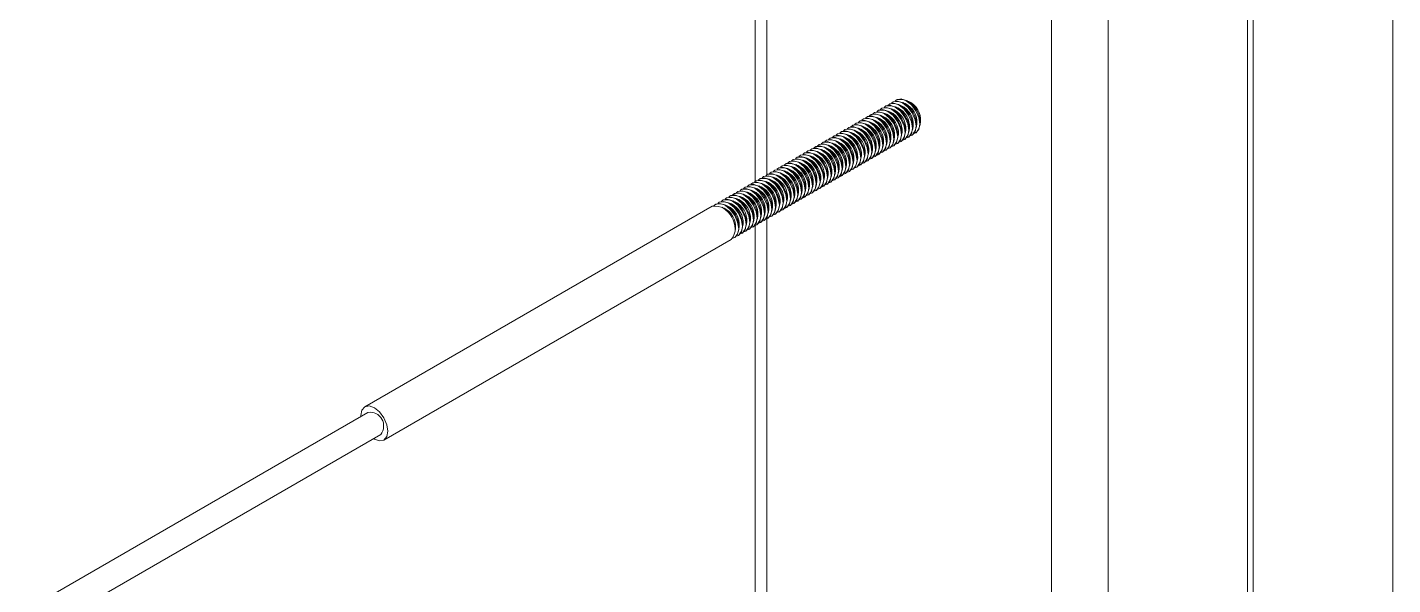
# Model space of a CAD drawing. Header units: inches. Extents: x 0.03 to 2.74, y 0.01 to 1.91.
# Drawn here: x 0.40791 to 0.45074, y 1.218 to 1.23548 of the extents above; entities that cross this region are included whole.
import ezdxf

# ---------------------------------------------------------------- set-up
doc = ezdxf.new("R2010")
doc.units = ezdxf.units.IN
doc.header["$MEASUREMENT"] = 0

msp = doc.modelspace()

# ---------------------------------------------------------------- linework, layer by layer
at = {"linetype": 'Continuous', "lineweight": 15}
for p, q in [((0.4307407506767579, 1.253028005466318), (0.4307407506767579, 1.230637272882627)), ((0.4311103413526279, 1.23085535358549), (0.4311103413526278, 1.252512908484803)), ((0.4507402994412913, 1.064080413434245), (0.4507402994412913, 1.252512908484803)), ((0.4461897182480102, 1.061453418828516), (0.4461897182480102, 1.249885913879074)), ((0.4463681724124525, 1.061556438224819), (0.4463681724124525, 1.249988933275377)), ((0.4400330495747475, 1.058929443619091), (0.4400330495747474, 1.247361938669648)), ((0.4418175912191715, 1.058929443619091), (0.4418175912191715, 1.247361938669648)), ((0.4349608132118921, 1.233078940935832), (0.4349518905036699, 1.233073789966017)), ((0.4350768084187797, 1.233145903543429), (0.4350678857105577, 1.233140752573614)), ((0.4351928036256672, 1.233212866151026), (0.4351838809174451, 1.233207715181211)), ((0.435314866175377, 1.233018237782628), (0.4352613386271904, 1.233049148624583)), ((0.4354308613822645, 1.233085200390225), (0.4353773338340779, 1.23311611123218)), ((0.4355468565891522, 1.233152162997821), (0.4354933290409654, 1.233183073839777)), ((0.4341488467636793, 1.232610202682654), (0.4341399240554571, 1.232605051712838)), ((0.4342648419705668, 1.23267716529025), (0.4342559192623447, 1.232672014320435)), ((0.4343808371774543, 1.232744127897847), (0.4343719144692322, 1.232738976928032)), ((0.4344968323843419, 1.232811090505445), (0.4344879096761198, 1.232805939535629)), ((0.4346188949340517, 1.232616462137045), (0.434565367385865, 1.232647372979001)), ((0.4346128275912294, 1.232878053113041), (0.4346039048830073, 1.232872902143226)), ((0.4347348901409392, 1.232683424744643), (0.4346813625927526, 1.232714335586598)), ((0.434728822798117, 1.232945015720638), (0.4347199000898949, 1.232939864750823)), ((0.4348508853478268, 1.23275038735224), (0.4347973577996401, 1.232781298194195)), ((0.4348448180050045, 1.233011978328235), (0.4348358952967825, 1.23300682735842)), ((0.4349668805547143, 1.232817349959836), (0.4349133530065276, 1.232848260801792)), ((0.4350828757616019, 1.232884312567434), (0.4350293482134153, 1.232915223409389)), ((0.4351988709684894, 1.23295127517503), (0.4351453434203028, 1.232982186016986)), ((0.4334528755223539, 1.232208427037071), (0.4334439528141317, 1.232203276067256)), ((0.4335688707292414, 1.232275389644668), (0.4335599480210193, 1.232270238674853)), ((0.433684865936129, 1.232342352252265), (0.4336759432279069, 1.23233720128245)), ((0.4338069284858386, 1.232147723883866), (0.4337534009376521, 1.232178634725822)), ((0.4338008611430165, 1.232409314859862), (0.4337919384347945, 1.232404163890047)), ((0.4339229236927262, 1.232214686491463), (0.4338693961445396, 1.232245597333419)), ((0.4339168563499041, 1.232476277467459), (0.433907933641682, 1.232471126497644)), ((0.4340389188996138, 1.23228164909906), (0.4339853913514272, 1.232312559941016)), ((0.4340328515567917, 1.232543240075056), (0.4340239288485696, 1.232538089105241)), ((0.4341549141065014, 1.232348611706657), (0.4341013865583148, 1.232379522548613)), ((0.4342709093133889, 1.232415574314254), (0.4342173817652024, 1.23244648515621)), ((0.4343869045202765, 1.232482536921852), (0.43433337697209, 1.232513447763807)), ((0.434502899727164, 1.232549499529448), (0.4344493721789776, 1.232580410371404)), ((0.4353382279202587, 1.232112276118875), (0.4353382279202587, 1.232174087756657)), ((0.4354542231271463, 1.232179238726472), (0.4354542231271463, 1.232241050364254)), ((0.4355702183340338, 1.232246201334069), (0.4355702183340338, 1.232308012971851)), ((0.4356862135409214, 1.232313163941666), (0.4356862135409214, 1.232374975579448)), ((0.4357847936173466, 1.232166791067773), (0.4357937163255686, 1.232171942037588)), ((0.4358022087478089, 1.232380126549263), (0.4358022087478089, 1.232441938187045)), ((0.4359182039546964, 1.23244708915686), (0.4359182039546964, 1.232508900794642)), ((0.4326409090741409, 1.231739688783892), (0.4326319863659188, 1.231734537814077)), ((0.4327569042810285, 1.231806651391489), (0.4327479815728065, 1.231801500421674)), ((0.4328728994879161, 1.231873613999086), (0.432863976779694, 1.231868463029271)), ((0.4329888946948037, 1.231940576606683), (0.4329799719865816, 1.231935425636868)), ((0.4331109572445134, 1.231745948238284), (0.4330574296963268, 1.23177685908024)), ((0.4331048899016913, 1.23200753921428), (0.4330959671934691, 1.232002388244465)), ((0.4332269524514009, 1.231812910845881), (0.4331734249032143, 1.231843821687837)), ((0.4332208851085788, 1.232074501821877), (0.4332119624003566, 1.232069350852062)), ((0.4333429476582885, 1.231879873453478), (0.4332894201101019, 1.231910784295434)), ((0.4333368803154664, 1.232141464429474), (0.4333279576072442, 1.232136313459659)), ((0.433458942865176, 1.231946836061075), (0.4334054153169894, 1.231977746903031)), ((0.4335749380720636, 1.232013798668673), (0.433521410523877, 1.232044709510628)), ((0.4336909332789511, 1.232080761276269), (0.4336374057307645, 1.232111672118225)), ((0.4346422566789332, 1.231710500473294), (0.4346422566789332, 1.231772312111075)), ((0.4347582518858208, 1.231777463080891), (0.4347582518858208, 1.231839274718672)), ((0.4348742470927084, 1.231844425688488), (0.4348742470927084, 1.231906237326269)), ((0.434990242299596, 1.231911388296085), (0.434990242299596, 1.231973199933866)), ((0.4350888223760213, 1.231765015422191), (0.4350977450842434, 1.231770166392006)), ((0.4351062375064835, 1.231978350903681), (0.4351062375064836, 1.232040162541463)), ((0.4352048175829087, 1.231831978029788), (0.4352137402911308, 1.231837128999603)), ((0.4352222327133711, 1.232045313511279), (0.4352222327133711, 1.232107125149061)), ((0.4353208127897964, 1.231898940637385), (0.4353297354980185, 1.2319040916072)), ((0.4354368079966839, 1.231965903244982), (0.435445730704906, 1.231971054214797)), ((0.4355528032035715, 1.232032865852579), (0.4355617259117935, 1.232038016822394)), ((0.4356687984104591, 1.232099828460176), (0.4356777211186812, 1.232104979429991)), ((0.4319449378328156, 1.23133791313831), (0.4319360151245935, 1.231332762168495)), ((0.4320609330397032, 1.231404875745907), (0.4320520103314811, 1.231399724776092)), ((0.4321769282465907, 1.231471838353504), (0.4321680055383686, 1.231466687383689)), ((0.4322989907963004, 1.231277209985105), (0.4322454632481138, 1.231308120827061)), ((0.4322929234534783, 1.231538800961101), (0.4322840007452561, 1.231533649991286)), ((0.432414986003188, 1.231344172592702), (0.4323614584550015, 1.231375083434658)), ((0.4324089186603658, 1.231605763568698), (0.4323999959521437, 1.231600612598883)), ((0.4325309812100755, 1.231411135200299), (0.4324774536618889, 1.231442046042255)), ((0.4325249138672534, 1.231672726176295), (0.4325159911590313, 1.23166757520648)), ((0.432646976416963, 1.231478097807896), (0.4325934488687765, 1.231509008649852)), ((0.4327629716238507, 1.231545060415493), (0.4327094440756641, 1.231575971257449)), ((0.4328789668307382, 1.23161202302309), (0.4328254392825516, 1.231642933865046)), ((0.4329949620376258, 1.231678985630687), (0.4329414344894392, 1.231709896472643)), ((0.4339462854376079, 1.231308724827711), (0.4339462854376079, 1.231370536465493)), ((0.4340622806444955, 1.231375687435308), (0.4340622806444955, 1.23143749907309)), ((0.434178275851383, 1.231442650042905), (0.434178275851383, 1.231504461680687)), ((0.4342942710582706, 1.231509612650503), (0.4342942710582706, 1.231571424288284)), ((0.4343928511346959, 1.231363239776609), (0.4344017738429179, 1.231368390746424)), ((0.4344102662651582, 1.2315765752581), (0.4344102662651582, 1.231638386895881)), ((0.4345088463415835, 1.231430202384206), (0.4345177690498055, 1.231435353354021)), ((0.4345262614720458, 1.231643537865696), (0.4345262614720458, 1.231705349503478)), ((0.434624841548471, 1.231497164991803), (0.4346337642566932, 1.231502315961618)), ((0.4347408367553586, 1.2315641275994), (0.4347497594635807, 1.231569278569215)), ((0.4348568319622462, 1.231631090206997), (0.4348657546704683, 1.231636241176812)), ((0.4349728271691337, 1.231698052814594), (0.4349817498773557, 1.231703203784409)), ((0.4312489665914903, 1.230936137492728), (0.4312400438832682, 1.230930986522913)), ((0.4313649617983779, 1.231003100100325), (0.4313560390901557, 1.23099794913051)), ((0.4314809570052655, 1.231070062707922), (0.4314720342970434, 1.231064911738107)), ((0.4316030195549751, 1.230875434339523), (0.4315494920067885, 1.230906345181479)), ((0.4315969522121529, 1.231137025315519), (0.4315880295039308, 1.231131874345704)), ((0.4317190147618626, 1.23094239694712), (0.4316654872136762, 1.230973307789076)), ((0.4317129474190405, 1.231203987923116), (0.4317040247108184, 1.231198836953301)), ((0.4318350099687502, 1.231009359554717), (0.4317814824205637, 1.231040270396673)), ((0.4318289426259281, 1.231270950530713), (0.4318200199177059, 1.231265799560898)), ((0.4319510051756378, 1.231076322162314), (0.4318974776274513, 1.23110723300427)), ((0.4320670003825253, 1.231143284769911), (0.4320134728343387, 1.231174195611867)), ((0.4321829955894129, 1.231210247377508), (0.4321294680412264, 1.231241158219464)), ((0.4331343189893951, 1.230839986574532), (0.4331343189893951, 1.230901798212314)), ((0.4332503141962826, 1.230906949182129), (0.4332503141962826, 1.230968760819911)), ((0.4333663094031703, 1.230973911789726), (0.4333663094031702, 1.231035723427508)), ((0.4334823046100577, 1.231040874397323), (0.4334823046100578, 1.231102686035105)), ((0.433580884686483, 1.23089450152343), (0.4335898073947052, 1.230899652493245)), ((0.4335982998169453, 1.23110783700492), (0.4335982998169453, 1.231169648642702)), ((0.4336968798933706, 1.230961464131027), (0.4337058026015927, 1.230966615100842)), ((0.4337142950238329, 1.231174799612517), (0.4337142950238329, 1.231236611250299)), ((0.4338128751002582, 1.231028426738624), (0.4338217978084803, 1.231033577708439)), ((0.4338302902307204, 1.231241762220115), (0.4338302902307204, 1.231303573857896)), ((0.4339288703071457, 1.231095389346221), (0.4339377930153678, 1.231100540316036)), ((0.4340448655140333, 1.231162351953818), (0.4340537882222554, 1.231167502923633)), ((0.4341608607209208, 1.231229314561415), (0.4341697834291429, 1.23123446553123)), ((0.4342768559278084, 1.231296277169012), (0.4342857786360305, 1.231301428138827)), ((0.4304370001432773, 1.230467399239549), (0.4304280774350553, 1.230462248269734)), ((0.4305529953501648, 1.230534361847146), (0.4305440726419428, 1.230529210877331)), ((0.4306689905570525, 1.230601324454743), (0.4306600678488303, 1.230596173484928)), ((0.43078498576394, 1.23066828706234), (0.430776063055718, 1.230663136092525)), ((0.4309070483136498, 1.230473658693941), (0.4308535207654631, 1.230504569535897)), ((0.4309009809708277, 1.230735249669937), (0.4308920582626055, 1.230730098700122)), ((0.4310230435205373, 1.230540621301538), (0.4309695159723507, 1.230571532143494)), ((0.4310169761777152, 1.230802212277534), (0.4310080534694931, 1.230797061307719)), ((0.4311390387274249, 1.230607583909135), (0.4310855111792383, 1.230638494751091)), ((0.4311329713846027, 1.230869174885131), (0.4311240486763807, 1.230864023915316)), ((0.4312550339343125, 1.230674546516732), (0.4312015063861259, 1.230705457358688)), ((0.4313710291412, 1.230741509124329), (0.4313175015930135, 1.230772419966285)), ((0.4314870243480877, 1.230808471731926), (0.4314334967999009, 1.230839382573882)), ((0.4324383477480697, 1.23043821092895), (0.4324383477480697, 1.230500022566732)), ((0.4325543429549573, 1.230505173536547), (0.4325543429549573, 1.230566985174329)), ((0.4326703381618447, 1.230572136144144), (0.4326703381618447, 1.230633947781926)), ((0.4327863333687324, 1.230639098751741), (0.4327863333687324, 1.230700910389523)), ((0.4328849134451576, 1.230492725877848), (0.4328938361533798, 1.230497876847663)), ((0.4329023285756199, 1.230706061359338), (0.4329023285756199, 1.23076787299712)), ((0.4330009086520453, 1.230559688485445), (0.4330098313602673, 1.23056483945526)), ((0.4330183237825075, 1.230773023966935), (0.4330183237825074, 1.230834835604717)), ((0.4331169038589328, 1.230626651093042), (0.4331258265671549, 1.230631802062857)), ((0.4332328990658204, 1.230693613700639), (0.4332418217740424, 1.230698764670454)), ((0.4333488942727079, 1.230760576308236), (0.4333578169809301, 1.230765727278051)), ((0.4334648894795954, 1.230827538915833), (0.4334738121878176, 1.230832689885648)), ((0.429741028901952, 1.230065623593967), (0.4297321061937299, 1.230060472624152)), ((0.4298570241088396, 1.230132586201564), (0.4298481014006174, 1.230127435231749)), ((0.4299730193157271, 1.230199548809161), (0.4299640966075051, 1.230194397839346)), ((0.4300950818654369, 1.230004920440762), (0.4300415543172502, 1.230035831282718)), ((0.4300890145226147, 1.230266511416758), (0.4300800918143926, 1.230261360446943)), ((0.4302110770723244, 1.230071883048359), (0.4301575495241379, 1.230102793890315)), ((0.4302050097295022, 1.230333474024355), (0.4301960870212801, 1.23032832305454)), ((0.430327072279212, 1.230138845655956), (0.4302735447310254, 1.230169756497912)), ((0.4303210049363898, 1.230400436631952), (0.4303120822281678, 1.230395285662137)), ((0.4304430674860995, 1.230205808263553), (0.4303895399379128, 1.230236719105509)), ((0.430559062692987, 1.23027277087115), (0.4305055351448005, 1.230303681713106)), ((0.4306750578998746, 1.230339733478747), (0.430621530351688, 1.230370644320703)), ((0.4307910531067622, 1.230406696086344), (0.4307375255585756, 1.2304376069283)), ((0.4316263812998568, 1.229969472675771), (0.4316263812998568, 1.230031284313553)), ((0.4317423765067444, 1.230036435283368), (0.4317423765067444, 1.23009824692115)), ((0.4318583717136319, 1.230103397890965), (0.4318583717136319, 1.230165209528747)), ((0.4319743669205195, 1.230170360498562), (0.4319743669205195, 1.230232172136344)), ((0.4320729469969448, 1.230023987624669), (0.4320818697051669, 1.230029138594484)), ((0.432090362127407, 1.230237323106159), (0.432090362127407, 1.230299134743941)), ((0.4321889422038323, 1.230090950232266), (0.4321978649120544, 1.230096101202081)), ((0.4322063573342946, 1.230304285713756), (0.4322063573342946, 1.230366097351538)), ((0.4323049374107198, 1.230157912839863), (0.432313860118942, 1.230163063809678)), ((0.4323223525411821, 1.230371248321353), (0.4323223525411821, 1.230433059959135)), ((0.4324209326176074, 1.23022487544746), (0.4324298553258296, 1.230230026417275)), ((0.432536927824495, 1.230291838055057), (0.432545850532717, 1.230296989024872)), ((0.4326529230313825, 1.230358800662654), (0.4326618457396047, 1.230363951632469)), ((0.4327689182382701, 1.230425763270251), (0.4327778409464921, 1.230430914240066)), ((0.4293930432812894, 1.229864735771176), (0.4184984165420811, 1.223575401626873)), ((0.4295090384881769, 1.229931698378773), (0.4295001157799548, 1.229926547408958)), ((0.4296250336950644, 1.22999866098637), (0.4296161109868423, 1.229993510016555)), ((0.4297470962447741, 1.229804032617971), (0.4296935686965876, 1.229834943459927)), ((0.4298630914516617, 1.229870995225568), (0.4298095639034751, 1.229901906067524)), ((0.4299790866585492, 1.229937957833165), (0.4299255591103627, 1.229968868675121)), ((0.4309304100585314, 1.229567697030189), (0.4309304100585314, 1.229629508667971)), ((0.431046405265419, 1.229634659637786), (0.431046405265419, 1.229696471275568)), ((0.4311624004723065, 1.229701622245383), (0.4311624004723066, 1.229763433883165)), ((0.4312783956791942, 1.22976858485298), (0.4312783956791942, 1.229830396490762)), ((0.4313769757556194, 1.229622211979087), (0.4313858984638416, 1.229627362948902)), ((0.4313943908860817, 1.229835547460577), (0.4313943908860817, 1.229897359098359)), ((0.431492970962507, 1.229689174586684), (0.4315018936707291, 1.229694325556499)), ((0.4315103860929693, 1.229902510068174), (0.4315103860929693, 1.229964321705956)), ((0.4316089661693945, 1.229756137194281), (0.4316178888776167, 1.229761288164096)), ((0.4317249613762821, 1.229823099801878), (0.4317338840845042, 1.229828250771693)), ((0.4318409565831696, 1.229890062409475), (0.4318498792913918, 1.22989521337929)), ((0.4319569517900572, 1.229957025017072), (0.4319658744982793, 1.229962175986887)), ((0.4302344388172061, 1.229165921384607), (0.4302344388172061, 1.229227733022389)), ((0.4303504340240936, 1.229232883992204), (0.4303504340240936, 1.229294695629986)), ((0.4304664292309813, 1.229299846599801), (0.4304664292309812, 1.229361658237583)), ((0.4305824244378688, 1.229366809207398), (0.4305824244378688, 1.22942862084518)), ((0.4306810045142941, 1.229220436333505), (0.4306899272225162, 1.22922558730332)), ((0.4306984196447564, 1.229433771814995), (0.4306984196447564, 1.229495583452777)), ((0.4307407506767579, 1.229265297462875), (0.4307407506767579, 1.214934564961747)), ((0.4307969997211816, 1.229287398941102), (0.4308059224294037, 1.229292549910917)), ((0.4308144148516439, 1.229500734422592), (0.4308144148516439, 1.229562546060374)), ((0.4309129949280692, 1.229354361548699), (0.4309219176362913, 1.229359512518514)), ((0.4310289901349568, 1.229421324156296), (0.4310379128431788, 1.229426475126111)), ((0.4311103413526279, 1.21515264566461), (0.4311103413526279, 1.229472444271847)), ((0.4311449853418443, 1.229488286763893), (0.4311539080500664, 1.229493437733708)), ((0.4312609805487319, 1.22955524937149), (0.431269903256954, 1.229560400341305)), ((0.4190993292419825, 1.222534477513434), (0.4299939559811908, 1.228823811657738)), ((0.4301010284798563, 1.22888562329552), (0.4301099511880784, 1.228890774265335)), ((0.4301184436103185, 1.22909895877701), (0.4301184436103185, 1.229160770414792)), ((0.4302170236867439, 1.228952585903117), (0.4302259463949659, 1.228957736872932)), ((0.4303330188936314, 1.229019548510714), (0.4303419416018535, 1.229024699480529)), ((0.4304490141005189, 1.229086511118311), (0.4304579368087411, 1.229091662088126)), ((0.4305650093074065, 1.229153473725908), (0.4305739320156287, 1.229158624695723)), ((0.4185985686587316, 1.223401914274633), (0.1554349125331757, 1.071480769325846)), ((0.1558355209997768, 1.070786819916887), (0.4189991771253326, 1.222707964865674))]:
    msp.add_line(p, q, dxfattribs=at)
at = {"linetype": 'Continuous', "lineweight": 15, "flags": 128}
for points in [[(0.4353776278750201, 1.231943138209432), (0.435436832415964, 1.231965917344224), (0.4355289486914677, 1.232071937409331), (0.4355612956258116, 1.232241050364254), (0.4355289486914677, 1.232447510294618), (0.435436832415964, 1.232659885547589), (0.4352989706672098, 1.232845843916088), (0.4351363516467332, 1.232977074924229), (0.4349737326262566, 1.233033599840633), (0.4348358708775024, 1.233006813259179), (0.4347844579604593, 1.232964595534336)], [(0.4354936230819076, 1.232010100817029), (0.4355528276228515, 1.232032879951821), (0.4356449438983552, 1.232138900016928), (0.4356772908326992, 1.232308012971851), (0.4356449438983552, 1.232514472902215), (0.4355528276228515, 1.232726848155186), (0.4354149658740973, 1.232912806523685), (0.4352523468536207, 1.233044037531826), (0.4350897278331441, 1.23310056244823), (0.4349518660843899, 1.233073775866776), (0.4349004531673468, 1.233031558141933)], [(0.4356096182887952, 1.232077063424626), (0.4356688228297391, 1.232099842559418), (0.4357609391052429, 1.232205862624525), (0.4357932860395868, 1.232374975579448), (0.4357609391052429, 1.232581435509812), (0.4356688228297391, 1.232793810762783), (0.435530961080985, 1.232979769131282), (0.4353683420605084, 1.233111000139423), (0.4352057230400317, 1.233167525055827), (0.4350678612912777, 1.233140738474373), (0.4350164483742344, 1.23309852074953)], [(0.4357264508440428, 1.232144211294311), (0.4357848180366266, 1.232166805167015), (0.4358769343121303, 1.232272825232122), (0.4359092812464743, 1.232441938187045), (0.4358769343121303, 1.232648398117409), (0.4357848180366266, 1.23286077337038), (0.4356469562878724, 1.233046731738879), (0.4354843372673958, 1.23317796274702), (0.4353217182469192, 1.233234487663424), (0.4351838564981651, 1.23320770108197), (0.4351351511917007, 1.23316848331667)], [(0.4346816566336947, 1.23154136256385), (0.4347408611746385, 1.231564141698641), (0.4348329774501423, 1.231670161763749), (0.4348653243844862, 1.231839274718672), (0.4348329774501423, 1.232045734649036), (0.4347408611746385, 1.232258109902007), (0.4346029994258844, 1.232444068270506), (0.4344403804054078, 1.232575299278647), (0.4342777613849312, 1.232631824195051), (0.4341398996361769, 1.232605037613597), (0.4340884867191339, 1.232562819888754)], [(0.4347985146061764, 1.231608516110656), (0.4348568563815263, 1.231631104306238), (0.4349489726570299, 1.231737124371346), (0.4349813195913738, 1.231906237326269), (0.4349489726570299, 1.232112697256633), (0.4348568563815262, 1.232325072509604), (0.434718994632772, 1.232511030878103), (0.4345563756122954, 1.232642261886244), (0.4343937565918188, 1.232698786802648), (0.4342558948430646, 1.232672000221194), (0.4342072073049944, 1.232632801781474)], [(0.4349144843953433, 1.231675473041023), (0.4349728515884137, 1.231698066913836), (0.4350649678639175, 1.231804086978944), (0.4350973147982614, 1.231973199933866), (0.4350649678639175, 1.23217965986423), (0.4349728515884137, 1.232392035117201), (0.4348349898396596, 1.2325779934857), (0.434672370819183, 1.23270922449384), (0.4345097517987063, 1.232765749410245), (0.4343718900499522, 1.232738962828791), (0.4343231847431474, 1.232699745063121)], [(0.4350296422543575, 1.231742250386641), (0.4350888467953012, 1.231765029521433), (0.435180963070805, 1.23187104958654), (0.435213310005149, 1.232040162541463), (0.435180963070805, 1.232246622471827), (0.4350888467953012, 1.232458997724798), (0.4349509850465471, 1.232644956093297), (0.4347883660260705, 1.232776187101438), (0.4346257470055939, 1.232832712017842), (0.4344878852568397, 1.232805925436388), (0.4344364723397964, 1.232763707711545)], [(0.4351464748095134, 1.231809398256305), (0.4352048420021888, 1.231831992129029), (0.4352969582776925, 1.231938012194137), (0.4353293052120366, 1.232107125149061), (0.4352969582776925, 1.232313585079424), (0.4352048420021888, 1.232525960332395), (0.4350669802534347, 1.232711918700894), (0.4349043612329581, 1.232843149709034), (0.4347417422124815, 1.232899674625439), (0.4346038804637273, 1.232872888043985), (0.4345551751571989, 1.232833670278615)], [(0.4352616326681324, 1.231876175601835), (0.4353208372090763, 1.231898954736627), (0.4354129534845801, 1.232004974801734), (0.435445300418924, 1.232174087756657), (0.4354129534845801, 1.232380547687021), (0.4353208372090763, 1.232592922939992), (0.4351829754603222, 1.232778881308491), (0.4350203564398456, 1.232910112316632), (0.434857737419369, 1.232966637233036), (0.4347198756706148, 1.232939850651582), (0.4346684627535716, 1.232897632926739)], [(0.4338705528445781, 1.231072815226087), (0.4339288947264258, 1.231095403445462), (0.4340210110019295, 1.23120142351057), (0.4340533579362735, 1.231370536465493), (0.4340210110019295, 1.231576996395857), (0.4339288947264258, 1.231789371648828), (0.4337910329776717, 1.231975330017327), (0.4336284139571951, 1.232106561025468), (0.4334657949367185, 1.232163085941872), (0.4333279331879643, 1.232136299360418), (0.4332792455757357, 1.23209710084005)], [(0.4339864974150501, 1.23113976652683), (0.4340448899333134, 1.23116236605306), (0.434137006208817, 1.231268386118167), (0.434169353143161, 1.23143749907309), (0.434137006208817, 1.231643959003454), (0.4340448899333134, 1.231856334256425), (0.4339070281845591, 1.232042292624924), (0.4337444091640825, 1.232173523633064), (0.4335817901436059, 1.232230048549469), (0.4334439283948518, 1.232203261968015), (0.4333952053864995, 1.23216402494486)], [(0.4341025179478589, 1.231206734788007), (0.4341608851402008, 1.231229328660656), (0.4342530014157046, 1.231335348725764), (0.4342853483500485, 1.231504461680687), (0.4342530014157046, 1.231710921611051), (0.4341608851402008, 1.231923296864022), (0.4340230233914467, 1.232109255232521), (0.4338604043709701, 1.232240486240662), (0.4336977853504934, 1.232297011157066), (0.4335599236017393, 1.232270224575612), (0.4335112182954435, 1.232231006810495)], [(0.4342184878025701, 1.231273691736165), (0.4342768803470884, 1.231296291268253), (0.4343689966225922, 1.231402311333361), (0.4344013435569361, 1.231571424288284), (0.4343689966225922, 1.231777884218648), (0.4342768803470884, 1.231990259471619), (0.4341390185983343, 1.232176217840118), (0.4339763995778577, 1.232307448848259), (0.433813780557381, 1.232363973764663), (0.4336759188086269, 1.232337187183209), (0.4336271957819988, 1.232297950140169)], [(0.4343336710130321, 1.231340474741059), (0.4343928755539759, 1.23136325387585), (0.4344849918294796, 1.231469273940958), (0.4345173387638236, 1.231638386895881), (0.4344849918294796, 1.231844846826245), (0.4343928755539759, 1.232057222079216), (0.4342550138052217, 1.232243180447715), (0.4340923947847452, 1.232374411455855), (0.4339297757642684, 1.23243093637226), (0.4337919140155143, 1.232404149790806), (0.4337405010984712, 1.232361932065963)], [(0.434450503568279, 1.231407622610744), (0.4345088707608635, 1.231430216483447), (0.4346009870363672, 1.231536236548555), (0.4346333339707112, 1.231705349503478), (0.4346009870363672, 1.231911809433842), (0.4345088707608635, 1.232124184686813), (0.4343710090121094, 1.232310143055312), (0.4342083899916328, 1.232441374063453), (0.4340457709711562, 1.232497898979857), (0.433907909222402, 1.232471112398403), (0.4338592039159371, 1.232431894633102)], [(0.4345656614268072, 1.231474399956253), (0.4346248659677511, 1.231497179091045), (0.4347169822432548, 1.231603199156152), (0.4347493291775987, 1.231772312111075), (0.4347169822432548, 1.231978772041439), (0.4346248659677511, 1.23219114729441), (0.4344870042189969, 1.232377105662909), (0.4343243851985203, 1.232508336671049), (0.4341617661780438, 1.232564861587454), (0.4340239044292895, 1.232538075006), (0.4339724915122464, 1.232495857281157)], [(0.4331745815236031, 1.230671039562709), (0.4332329234851003, 1.23069362779988), (0.433325039760604, 1.230799647864988), (0.4333573866949481, 1.230968760819911), (0.433325039760604, 1.231175220750275), (0.4332329234851003, 1.231387596003246), (0.4330950617363462, 1.231573554371745), (0.4329324427158696, 1.231704785379885), (0.432769823695393, 1.23176131029629), (0.4326319619466388, 1.231734523714835), (0.4325832742789459, 1.23169532513415)], [(0.4332905767438984, 1.230738002173302), (0.4333489186919879, 1.230760590407477), (0.4334410349674916, 1.230866610472585), (0.4334733819018356, 1.231035723427508), (0.4334410349674916, 1.231242183357872), (0.4333489186919879, 1.231454558610843), (0.4332110569432338, 1.231640516979342), (0.4330484379227572, 1.231771747987482), (0.4328858189022805, 1.231828272903887), (0.4327479571535264, 1.231801486322432), (0.4326992694951706, 1.231762287751901)], [(0.4334065214473043, 1.230804953503728), (0.4334649138988755, 1.230827553015074), (0.4335570301743792, 1.230933573080182), (0.4335893771087231, 1.231102686035105), (0.4335570301743792, 1.231309145965469), (0.4334649138988755, 1.231521521218439), (0.4333270521501213, 1.231707479586939), (0.4331644331296447, 1.231838710595079), (0.4330018141091681, 1.231895235511484), (0.432863952360414, 1.23186844893003), (0.4328152293984884, 1.231829211957388)], [(0.4335217045648191, 1.23087173648788), (0.433580909105763, 1.230894515622671), (0.4336730253812667, 1.231000535687779), (0.4337053723156107, 1.231169648642702), (0.4336730253812667, 1.231376108573066), (0.433580909105763, 1.231588483826036), (0.4334430473570089, 1.231774442194536), (0.4332804283365322, 1.231905673202676), (0.4331178093160556, 1.231962198119081), (0.4329799475673015, 1.231935411537626), (0.4329285346502584, 1.231893193812784)], [(0.4336385371200767, 1.230938884357567), (0.4336969043126506, 1.230961478230268), (0.4337890205881543, 1.231067498295376), (0.4338213675224982, 1.231236611250299), (0.4337890205881543, 1.231443071180663), (0.4336969043126506, 1.231655446433633), (0.4335590425638964, 1.231841404802133), (0.4333964235434198, 1.231972635810273), (0.4332338045229432, 1.232029160726678), (0.4330959427741891, 1.232002374145223), (0.4330472374677314, 1.231963156379931)], [(0.4337536949785946, 1.231005661703074), (0.4338128995195382, 1.231028440837866), (0.4339050157950419, 1.231134460902973), (0.4339373627293858, 1.231303573857896), (0.4339050157950419, 1.23151003378826), (0.4338128995195382, 1.231722409041231), (0.433675037770784, 1.23190836740973), (0.4335124187503074, 1.232039598417871), (0.4333497997298307, 1.232096123334275), (0.4332119379810766, 1.232069336752821), (0.4331605250640333, 1.232027119027978)], [(0.432478559898052, 1.230269252666575), (0.432536952243775, 1.230291852154298), (0.4326290685192787, 1.230397872219406), (0.4326614154536227, 1.230566985174329), (0.4326290685192787, 1.230773445104693), (0.432536952243775, 1.230985820357664), (0.4323990904950209, 1.231171778726163), (0.4322364714745443, 1.231303009734303), (0.4320738524540676, 1.231359534650708), (0.4319359907053135, 1.231332748069253), (0.4318872678170715, 1.231293511176782)], [(0.4325945550919032, 1.230336215271262), (0.4326529474506626, 1.230358814761895), (0.4327450637261663, 1.230464834827003), (0.4327774106605102, 1.230633947781926), (0.4327450637261663, 1.23084040771229), (0.4326529474506626, 1.231052782965261), (0.4325150857019084, 1.23123874133376), (0.4323524666814318, 1.2313699723419), (0.4321898476609553, 1.231426497258305), (0.432051985912201, 1.23139971067685), (0.4320032630148847, 1.231360473774506)], [(0.4327097381166062, 1.2304029982347), (0.4327689426575501, 1.230425777369492), (0.4328610589330538, 1.2305317974346), (0.4328934058673979, 1.230700910389523), (0.4328610589330538, 1.230907370319887), (0.4327689426575501, 1.231119745572858), (0.432631080908796, 1.231305703941357), (0.4324684618883194, 1.231436934949497), (0.4323058428678428, 1.231493459865902), (0.4321679811190886, 1.231466673284447), (0.4321165682020455, 1.231424455559605)], [(0.4328265958630762, 1.230470151731012), (0.4328849378644377, 1.230492739977089), (0.4329770541399414, 1.230598760042197), (0.4330094010742853, 1.23076787299712), (0.4329770541399414, 1.230974332927484), (0.4328849378644377, 1.231186708180455), (0.4327470761156835, 1.231372666548954), (0.4325844570952069, 1.231503897557094), (0.4324218380747303, 1.231560422473499), (0.4322839763259761, 1.231533635892044), (0.4322352886305235, 1.23149443728117)], [(0.4329425910835715, 1.230537114341649), (0.4330009330713252, 1.230559702584686), (0.433093049346829, 1.230665722649794), (0.4331253962811729, 1.230834835604717), (0.433093049346829, 1.231041295535081), (0.4330009330713252, 1.231253670788052), (0.4328630713225711, 1.231439629156551), (0.4327004523020945, 1.231570860164691), (0.4325378332816179, 1.231627385081096), (0.4323999715328637, 1.231600598499641), (0.4323512838468879, 1.231561399899073)], [(0.4330585863030715, 1.230604076952064), (0.4331169282782127, 1.230626665192283), (0.4332090445537164, 1.230732685257391), (0.4332413914880605, 1.230901798212314), (0.4332090445537164, 1.231108258142678), (0.4331169282782127, 1.231320633395649), (0.4329790665294586, 1.231506591764148), (0.432816447508982, 1.231637822772288), (0.4326538284885054, 1.231694347688693), (0.4325159667397512, 1.231667561107239), (0.4324672790625566, 1.23162836251622)], [(0.4316666186030651, 1.229800520028435), (0.4317249857955622, 1.229823113901119), (0.4318171020710659, 1.229929133966227), (0.4318494490054099, 1.23009824692115), (0.4318171020710659, 1.230304706851514), (0.4317249857955622, 1.230517082104484), (0.4315871240468081, 1.230703040472984), (0.4314245050263314, 1.230834271481124), (0.4312618860058548, 1.230890796397529), (0.4311240242571007, 1.230864009816074), (0.4310753189506967, 1.23082479205084)], [(0.4317826388820759, 1.229867488236049), (0.4318409810024498, 1.229890076508716), (0.4319330972779535, 1.229996096573824), (0.4319654442122974, 1.230165209528747), (0.4319330972779535, 1.230371669459111), (0.4318409810024498, 1.230584044712081), (0.4317031192536956, 1.230770003080581), (0.4315405002332189, 1.230901234088721), (0.4313778812127423, 1.230957759005126), (0.4312400194639882, 1.230930972423671), (0.4311913316856621, 1.230891773722671)], [(0.4318977716683933, 1.229934259981522), (0.4319569762093372, 1.229957039116313), (0.432049092484841, 1.230063059181421), (0.4320814394191849, 1.230232172136344), (0.432049092484841, 1.230438632066708), (0.4319569762093372, 1.230651007319678), (0.4318191144605831, 1.230836965688178), (0.4316564954401065, 1.230968196696318), (0.4314938764196298, 1.231024721612723), (0.4313560146708756, 1.230997935031268), (0.4313046017538326, 1.230955717306426)], [(0.4320145791235505, 1.230001402248026), (0.4320729714162249, 1.23002400172391), (0.4321650876917286, 1.230130021789018), (0.4321974346260725, 1.230299134743941), (0.4321650876917286, 1.230505594674305), (0.4320729714162249, 1.230717969927276), (0.4319351096674707, 1.230903928295775), (0.4317724906469941, 1.231035159303915), (0.4316098716265174, 1.23109168422032), (0.4314720098777634, 1.231064897638865), (0.431423287026451, 1.231025660786574)], [(0.432130624542196, 1.230068376067656), (0.4321889666231123, 1.230090964331507), (0.4322810828986161, 1.230196984396615), (0.43231342983296, 1.230366097351538), (0.4322810828986161, 1.230572557281902), (0.4321889666231123, 1.230784932534872), (0.4320511048743582, 1.230970890903372), (0.4318884858538816, 1.231102121911512), (0.431725866833405, 1.231158646827917), (0.4315880050846508, 1.231131860246462), (0.4315393173338002, 1.231092661575342)], [(0.432245757289056, 1.230135147804312), (0.4323049618299998, 1.230157926939104), (0.4323970781055036, 1.230263947004212), (0.4324294250398475, 1.230433059959135), (0.4323970781055036, 1.230639519889499), (0.4323049618299998, 1.230851895142469), (0.4321671000812457, 1.231037853510969), (0.4320044810607691, 1.231169084519109), (0.4318418620402925, 1.231225609435514), (0.4317040002915383, 1.231198822854059), (0.4316525873744952, 1.231156605129217)], [(0.4323626149826152, 1.230202301288803), (0.4324209570368874, 1.230224889546701), (0.4325130733123911, 1.230330909611809), (0.4325454202467351, 1.230500022566732), (0.4325130733123911, 1.230706482497096), (0.4324209570368874, 1.230918857750067), (0.4322830952881334, 1.231104816118566), (0.4321204762676567, 1.231236047126706), (0.4319578572471801, 1.231292572043111), (0.4318199954984259, 1.231265785461656), (0.4317713077661298, 1.231226586810714)], [(0.430970647361667, 1.229398744382837), (0.4310290145542368, 1.229421338255537), (0.4311211308297405, 1.229527358320645), (0.4311534777640845, 1.229696471275568), (0.4311211308297405, 1.229902931205932), (0.4310290145542368, 1.230115306458903), (0.4308911528054826, 1.230301264827402), (0.430728533785006, 1.230432495835542), (0.4305659147645294, 1.230489020751947), (0.4304280530157753, 1.230462234170492), (0.4303793477093201, 1.230423016405203)], [(0.4310866425685508, 1.229465706990433), (0.4311450097611244, 1.229488300863134), (0.4312371260366281, 1.229594320928242), (0.431269472970972, 1.229763433883165), (0.4312371260366281, 1.229969893813529), (0.4311450097611244, 1.2301822690665), (0.4310071480123703, 1.230368227434999), (0.4308445289918936, 1.230499458443139), (0.430681909971417, 1.230555983359544), (0.4305440482226628, 1.230529196778089), (0.4304953429162049, 1.230489979012797)], [(0.4312026127676944, 1.229532664015458), (0.431261004968012, 1.229555263470731), (0.4313531212435156, 1.229661283535839), (0.4313854681778596, 1.229830396490762), (0.4313531212435156, 1.230036856421126), (0.431261004968012, 1.230249231674096), (0.4311231432192577, 1.230435190042596), (0.4309605241987811, 1.230566421050736), (0.4307979051783045, 1.230622945967141), (0.4306600434295504, 1.230596159385686), (0.4306113206425306, 1.230556922603347)], [(0.4313186329823426, 1.229599632205631), (0.4313770001748994, 1.229622226078328), (0.4314691164504031, 1.229728246143436), (0.4315014633847471, 1.229897359098359), (0.4314691164504031, 1.230103819028723), (0.4313770001748994, 1.230316194281693), (0.4312391384261454, 1.230502152650193), (0.4310765194056687, 1.230633383658333), (0.4309139003851921, 1.230689908574738), (0.4307760386364379, 1.230663121993284), (0.4307273333299919, 1.230623904228003)], [(0.4314337908408431, 1.229666409551134), (0.431492995381787, 1.229689188685925), (0.4315851116572908, 1.229795208751033), (0.4316174585916347, 1.229964321705956), (0.4315851116572908, 1.23017078163632), (0.431492995381787, 1.23038315688929), (0.4313551336330329, 1.23056911525779), (0.4311925146125563, 1.23070034626593), (0.4310298955920797, 1.230756871182335), (0.4308920338433256, 1.23073008460088), (0.4308406209262824, 1.230687866876038)], [(0.4315505983488443, 1.229733551829431), (0.4316089905886746, 1.229756151293522), (0.4317011068641783, 1.22986217135863), (0.4317334537985222, 1.230031284313553), (0.4317011068641783, 1.230237744243917), (0.4316089905886746, 1.230450119496888), (0.4314711288399204, 1.230636077865387), (0.4313085098194439, 1.230767308873527), (0.4311458907989673, 1.230823833789932), (0.431008029050213, 1.230797047208477), (0.4309593062356873, 1.230757810396211)], [(0.4302738387719675, 1.228996783475163), (0.4303330433129114, 1.229019562609955), (0.4304251595884152, 1.229125582675063), (0.4304575065227591, 1.229294695629986), (0.4304251595884152, 1.22950115556035), (0.4303330433129114, 1.22971353081332), (0.4301951815641573, 1.22989948918182), (0.4300325625436807, 1.23003072018996), (0.429869943523204, 1.230087245106364), (0.4297320817744499, 1.23006045852491), (0.4296806688574067, 1.230018240800068)], [(0.4303906464118973, 1.229063925782904), (0.430449038519799, 1.229086525217552), (0.4305411547953027, 1.22919254528266), (0.4305735017296466, 1.229361658237583), (0.4305411547953027, 1.229568118167947), (0.430449038519799, 1.229780493420917), (0.4303111767710449, 1.229966451789417), (0.4301485577505683, 1.230097682797557), (0.4299859387300916, 1.230154207713962), (0.4298480769813374, 1.230127421132507), (0.4297993542586524, 1.230088184420166)], [(0.4305066665339662, 1.229130893952415), (0.4305650337266866, 1.229153487825149), (0.4306571500021903, 1.229259507890257), (0.4306894969365343, 1.22942862084518), (0.4306571500021903, 1.229635080775544), (0.4305650337266866, 1.229847456028514), (0.4304271719779325, 1.230033414397014), (0.4302645529574558, 1.230164645405154), (0.4301019339369792, 1.230221170321558), (0.429964072188225, 1.230194383740104), (0.4299153668816654, 1.230155165974701)], [(0.430622661740906, 1.229197856560024), (0.4306810289335741, 1.229220450432746), (0.4307731452090778, 1.229326470497854), (0.4308054921434218, 1.229495583452777), (0.4307731452090778, 1.229702043383141), (0.4306810289335741, 1.229914418636111), (0.4305431671848199, 1.230100377004611), (0.4303805481643433, 1.230231608012751), (0.4302179291438668, 1.230288132929156), (0.4300800673951126, 1.230261346347701), (0.4300313620885887, 1.230222128582336)], [(0.4307386819016054, 1.229264824741205), (0.4307970241404617, 1.229287413040343), (0.4308891404159654, 1.229393433105451), (0.4309214873503094, 1.229562546060374), (0.4308891404159654, 1.229769005990738), (0.4307970241404617, 1.229981381243708), (0.4306591623917075, 1.230167339612208), (0.4304965433712309, 1.230298570620348), (0.4303339243507543, 1.230355095536753), (0.4301960626020001, 1.230328308955298), (0.4301473747411683, 1.230289110164572)], [(0.4308546271864903, 1.229331776201473), (0.4309130193473493, 1.22935437564794), (0.431005135622853, 1.229460395713048), (0.4310374825571969, 1.229629508667971), (0.431005135622853, 1.229835968598335), (0.4309130193473493, 1.230048343851305), (0.4307751575985952, 1.230234302219805), (0.4306125385781185, 1.230365533227945), (0.4304499195576419, 1.23042205814435), (0.4303120578088878, 1.230395271562895), (0.4302633350493362, 1.230356034810442)], [(0.4300426608305419, 1.228863037968885), (0.4301010528991364, 1.228885637394761), (0.43019316917464, 1.228991657459869), (0.430225516108984, 1.229160770414792), (0.43019316917464, 1.229367230345156), (0.4301010528991364, 1.229579605598127), (0.4299631911503821, 1.229765563966626), (0.4298005721299055, 1.229896794974766), (0.4296379531094289, 1.229953319891171), (0.4295000913606748, 1.229926533309716), (0.429451368665354, 1.229887296627148)], [(0.4301586560241398, 1.228930000573516), (0.4302170481060239, 1.228952600002358), (0.4303091643815276, 1.229058620067466), (0.4303415113158716, 1.229227733022389), (0.4303091643815276, 1.229434192952753), (0.4302170481060239, 1.229646568205723), (0.4300791863572697, 1.229832526574222), (0.4299165673367931, 1.229963757582363), (0.4297539483163165, 1.230020282498768), (0.4296160865675623, 1.229993495917313), (0.4295673638629896, 1.229954259224679)], [(0.4183745853171764, 1.223272611443841), (0.4183739289129533, 1.2233002545076), (0.4184062758472972, 1.223469367462523), (0.418498392122801, 1.223575387527631), (0.4186362538715551, 1.223602174109085), (0.4187988728920318, 1.223545649192681), (0.4189614919125084, 1.22341441818454), (0.4190993536612626, 1.223228459816041), (0.4191914699367663, 1.22301608456307), (0.4192238168711102, 1.222809624632706)], [(0.4192238168711102, 1.222809624632706), (0.4191914699367663, 1.222640511677783), (0.4190993536612626, 1.222534491612675), (0.4189614919125084, 1.222507705031221), (0.4187988728920318, 1.222564229947626), (0.4187751937837775, 1.222578662034882)]]:
    msp.add_lwpolyline(points, dxfattribs=at)
at = {"linetype": 'Continuous', "lineweight": 15}
for centre, radius, start, end in [((0.4350519708822647, 1.232437653323237), 0.000647734145260318, 321.9043504447918, 98.0902730224938), ((0.435167966089152, 1.232504615930834), 0.0006477341452603498, 321.9043504448439, 98.09027302246949), ((0.4352839612960392, 1.232571578538431), 0.0006477341452606178, 321.9043504448376, 98.09027302244242), ((0.4349958199075241, 1.232405238055498), 0.0008072235510635083, 2.605830479964894, 57.38879298732532), ((0.4351118151144122, 1.232472200663095), 0.000807223551062834, 2.605830479919632, 57.3887929873297), ((0.4342400044340516, 1.231968915070058), 0.0006477341452603994, 321.9043504448225, 98.09027302246672), ((0.4343559996409389, 1.232035877677655), 0.0006477341452606676, 321.9043504448685, 98.09027302244662), ((0.4344719948478263, 1.232102840285252), 0.0006477341452604372, 321.90435044485, 98.09027302243965), ((0.434587990054714, 1.232169802892849), 0.0006477341452606178, 321.9043504448376, 98.09027302243965), ((0.4347039852616017, 1.232236765500446), 0.0006477341452604791, 321.9043504448348, 98.09027302246882), ((0.4341838534593123, 1.231936499802319), 0.0008072235510622895, 2.605830479937168, 57.38879298735441), ((0.4348199804684896, 1.232303728108043), 0.000647734145260318, 321.9043504447918, 98.0902730224938), ((0.4342998486661981, 1.232003462409915), 0.0008072235510641598, 2.605830479994233, 57.388792987294), ((0.4349359756753767, 1.23237069071564), 0.0006477341452605305, 321.9043504448316, 98.09027302246398), ((0.4344158438730867, 1.232070425017513), 0.0008072235510630204, 2.605830479950583, 57.38879298732824), ((0.4345318390799734, 1.232137387625109), 0.0008072235510639935, 2.605830479994771, 57.38879298730394), ((0.434647834286861, 1.232204350232706), 0.0008072235510639048, 2.605830479995129, 57.38879298731059), ((0.4347638294937495, 1.232271312840304), 0.000807223551062965, 2.605830479950762, 57.38879298733821), ((0.4348798247006367, 1.2323382754479), 0.0008072235510636057, 2.605830479980996, 57.38879298734378), ((0.4335440331927262, 1.231567139424476), 0.0006477341452603061, 321.9043504448409, 98.09027302246463), ((0.4336600283996137, 1.231634102032073), 0.0006477341452603061, 321.9043504448409, 98.09027302246187), ((0.4337760236065014, 1.23170106463967), 0.0006477341452604713, 321.9043504448503, 98.09027302246398), ((0.4338920188133889, 1.231768027247267), 0.0006477341452602593, 321.9043504448348, 98.09027302247159), ((0.4340080140202764, 1.231834989854864), 0.0006477341452604713, 321.9043504448503, 98.09027302246398), ((0.4334878822179863, 1.231534724156737), 0.000807223551062844, 2.605830479935376, 57.38879298734484), ((0.4341240092271638, 1.231901952462461), 0.0006477341452606676, 321.904350444884, 98.09027302244662), ((0.4336038774248743, 1.231601686764334), 0.0008072235510625012, 2.605830479920707, 57.38879298734259), ((0.4337198726317605, 1.23166864937193), 0.0008072235510641218, 2.605830480026437, 57.38879298731576), ((0.4338358678386501, 1.231735611979529), 0.0008072235510617147, 2.605830479907471, 57.38879298737393), ((0.4339518630455363, 1.231802574587125), 0.0008072235510631718, 2.605830479966148, 57.38879298733342), ((0.4340678582524242, 1.231869537194722), 0.0008072235510628052, 2.605830479983146, 57.38879298734484), ((0.4327320667445129, 1.231098401171296), 0.0006477341452606521, 321.9043504448745, 98.0902730224369), ((0.4328480619514006, 1.231165363778894), 0.0006477341452607052, 321.9043504448437, 98.09027302243965), ((0.4329640571582882, 1.231232326386491), 0.0006477341452604808, 321.904350444853, 98.09027302244937), ((0.4330800523651758, 1.231299288994088), 0.0006477341452605741, 321.9043504448346, 98.09027302244726), ((0.4331960475720635, 1.231366251601685), 0.0006477341452604431, 321.9043504448254, 98.09027302246187), ((0.4326759157697732, 1.231065985903557), 0.0008072235510631516, 2.605830479981713, 57.38879298732162), ((0.4333120427789512, 1.231433214209282), 0.0006477341452602593, 321.9043504448533, 98.09027302247159), ((0.4327919109766603, 1.231132948511154), 0.0008072235510638151, 2.605830479995666, 57.38879298732055), ((0.4334280379858383, 1.231500176816879), 0.0006477341452605682, 321.9043504448591, 98.09027302243271), ((0.4329079061835476, 1.231199911118751), 0.0008072235510639048, 2.605830479995129, 57.38879298731059), ((0.433023901390436, 1.231266873726349), 0.0008072235510630104, 2.605830479934839, 57.38879298733489), ((0.4331398965973226, 1.231333836333945), 0.0008072235510641517, 2.605830479994771, 57.38879298731244), ((0.4332558918042111, 1.231400798941543), 0.000807223551062955, 2.605830479935018, 57.38879298733821), ((0.433371887011099, 1.23146776154914), 0.0008072235510626676, 2.605830479920169, 57.3887929873463), ((0.4320360955031876, 1.230696625525715), 0.0006477341452604244, 321.9043504448715, 98.0902730224348), ((0.4321520907100753, 1.230763588133312), 0.0006477341452604808, 321.904350444853, 98.09027302244937), ((0.4322680859169626, 1.230830550740909), 0.0006477341452606286, 321.9043504448776, 98.0902730224223), ((0.4323840811238504, 1.230897513348505), 0.0006477341452606676, 321.904350444884, 98.09027302244662), ((0.4325000763307379, 1.230964475956102), 0.0006477341452606676, 321.9043504448685, 98.09027302244662), ((0.4319799445284473, 1.230664210257975), 0.0008072235510640321, 2.605830479995487, 57.38879298732571), ((0.4326160715376253, 1.2310314385637), 0.0006477341452606119, 321.9043504448621, 98.09027302242507), ((0.4320959397353354, 1.230731172865573), 0.0008072235510631869, 2.605830479950046, 57.38879298731644), ((0.4322119349422235, 1.23079813547317), 0.0008072235510624761, 2.605830479968118, 57.3887929873629), ((0.4323279301491098, 1.230865098080766), 0.0008072235510641517, 2.605830480042003, 57.38879298731244), ((0.4324439253559968, 1.230932060688363), 0.0008072235510645781, 2.605830480009081, 57.38879298729437), ((0.4325599205628856, 1.23099902329596), 0.0008072235510632625, 2.605830479981354, 57.38879298732162), ((0.4313401242618626, 1.230294849880132), 0.0006477341452604868, 321.9043504448285, 98.0902730224591), ((0.43145611946875, 1.23036181248773), 0.0006477341452606178, 321.9043504448376, 98.09027302244726), ((0.4315721146756375, 1.230428775095327), 0.0006477341452604808, 321.904350444853, 98.09027302244242), ((0.4316881098825253, 1.230495737702924), 0.0006477341452602624, 321.9043504448379, 98.09027302247436), ((0.4318041050894127, 1.230562700310521), 0.0006477341452604556, 321.9043504448439, 98.09027302245424), ((0.4312839732871226, 1.230262434612394), 0.0008072235510630204, 2.605830479950583, 57.38879298733821), ((0.4319201002963, 1.230629662918117), 0.0006477341452606286, 321.9043504448837, 98.0902730224223), ((0.4313999684940099, 1.230329397219991), 0.0008072235510632978, 2.605830479949687, 57.38879298732162), ((0.431515963700896, 1.230396359827586), 0.0008072235510650044, 2.605830480023393, 57.38879298727633), ((0.4316319589077839, 1.230463322435184), 0.0008072235510643818, 2.605830479993517, 57.38879298729253), ((0.4317479541146718, 1.230530285042781), 0.0008072235510642415, 2.605830479994233, 57.38879298730248), ((0.4318639493215609, 1.230597247650379), 0.0008072235510625012, 2.605830479920707, 57.38879298735957), ((0.4305281578136494, 1.229826111626953), 0.0006477341452606676, 321.904350444884, 98.09027302244662), ((0.4306441530205367, 1.22989307423455), 0.0006477341452606286, 321.9043504448837, 98.0902730224223), ((0.4307601482274244, 1.229960036842147), 0.0006477341452608485, 321.9043504448991, 98.09027302241955), ((0.4308761434343118, 1.230026999449744), 0.0006477341452608328, 321.9043504449051, 98.09027302240982), ((0.4309921386411995, 1.230093962057341), 0.0006477341452608328, 321.9043504448837, 98.09027302240982), ((0.4304720068389101, 1.229793696359215), 0.000807223551062587, 2.60583047996776, 57.3887929873463), ((0.4311081338480873, 1.230160924664938), 0.0006477341452608797, 321.904350444884, 98.09027302243898), ((0.4305880020457971, 1.229860658966812), 0.0008072235510633079, 2.605830479965432, 57.38879298732678), ((0.431224129054975, 1.230227887272536), 0.0006477341452604868, 321.9043504448285, 98.09027302246672), ((0.4307039972526848, 1.229927621574408), 0.0008072235510633588, 2.605830479981713, 57.38879298734192), ((0.4308199924595723, 1.229994584182005), 0.0008072235510631516, 2.605830479981713, 57.38879298733674), ((0.4309359876664613, 1.230061546789603), 0.0008072235510616694, 2.605830479923394, 57.38879298738906), ((0.4310519828733479, 1.2301285093972), 0.0008072235510626323, 2.605830479951837, 57.38879298734298), ((0.431167978080235, 1.230195472004796), 0.000807223551063269, 2.605830479997637, 57.38879298735186), ((0.4298321865723244, 1.229424335981372), 0.0006477341452603994, 321.9043504448225, 98.09027302246949), ((0.4299481817792117, 1.229491298588969), 0.0006477341452604808, 321.904350444853, 98.09027302244937), ((0.4300641769860994, 1.229558261196566), 0.0006477341452604713, 321.9043504448439, 98.09027302246398), ((0.4301801721929868, 1.229625223804163), 0.0006477341452604808, 321.904350444853, 98.09027302244937), ((0.4302961673998744, 1.229692186411759), 0.0006477341452606754, 321.9043504448654, 98.09027302245147), ((0.4297760355975843, 1.229391920713633), 0.0008072235510630104, 2.605830479934839, 57.38879298732824), ((0.4304121626067616, 1.229759149019356), 0.0006477341452606286, 321.9043504448837, 98.0902730224223), ((0.4298920308044711, 1.229458883321229), 0.000807223551064092, 2.605830479995129, 57.38879298731908), ((0.4300080260113586, 1.229525845928826), 0.0008072235510641218, 2.605830479994949, 57.38879298731576), ((0.4301240212182471, 1.229592808536424), 0.0008072235510630104, 2.605830479934839, 57.38879298733489), ((0.4302400164251336, 1.22965977114402), 0.0008072235510641816, 2.605830480025721, 57.38879298730912), ((0.4303560116320226, 1.229726733751618), 0.0008072235510625769, 2.605830479952016, 57.3887929873463), ((0.4294842009516616, 1.229223448158581), 0.0006477341452606238, 321.904350444813, 98.09027302246463), ((0.4296001961585491, 1.229290410766178), 0.0006477341452605305, 321.9043504448316, 98.09027302245701), ((0.4297161913654368, 1.229357373373775), 0.0006477341452602187, 321.9043504448348, 98.09027302247436), ((0.4293120547700331, 1.229124070283244), 0.0008072235510642115, 2.605830479994412, 57.3887929873058), ((0.4294280499769208, 1.229191032890841), 0.0008072235510639348, 2.605830479979205, 57.38879298730726), ((0.4295440451838086, 1.229257995498438), 0.0008072235510637852, 2.605830479995845, 57.38879298732385), ((0.429660040390696, 1.229324958106035), 0.0008072235510639348, 2.605830479979563, 57.38879298730726), ((0.4186593404389793, 1.222974389199569), 0.000431822763507062, 321.9043504448483, 98.09027302244169)]:
    msp.add_arc(centre, radius, start, end, dxfattribs=at)

doc.saveas('drawing.dxf')
